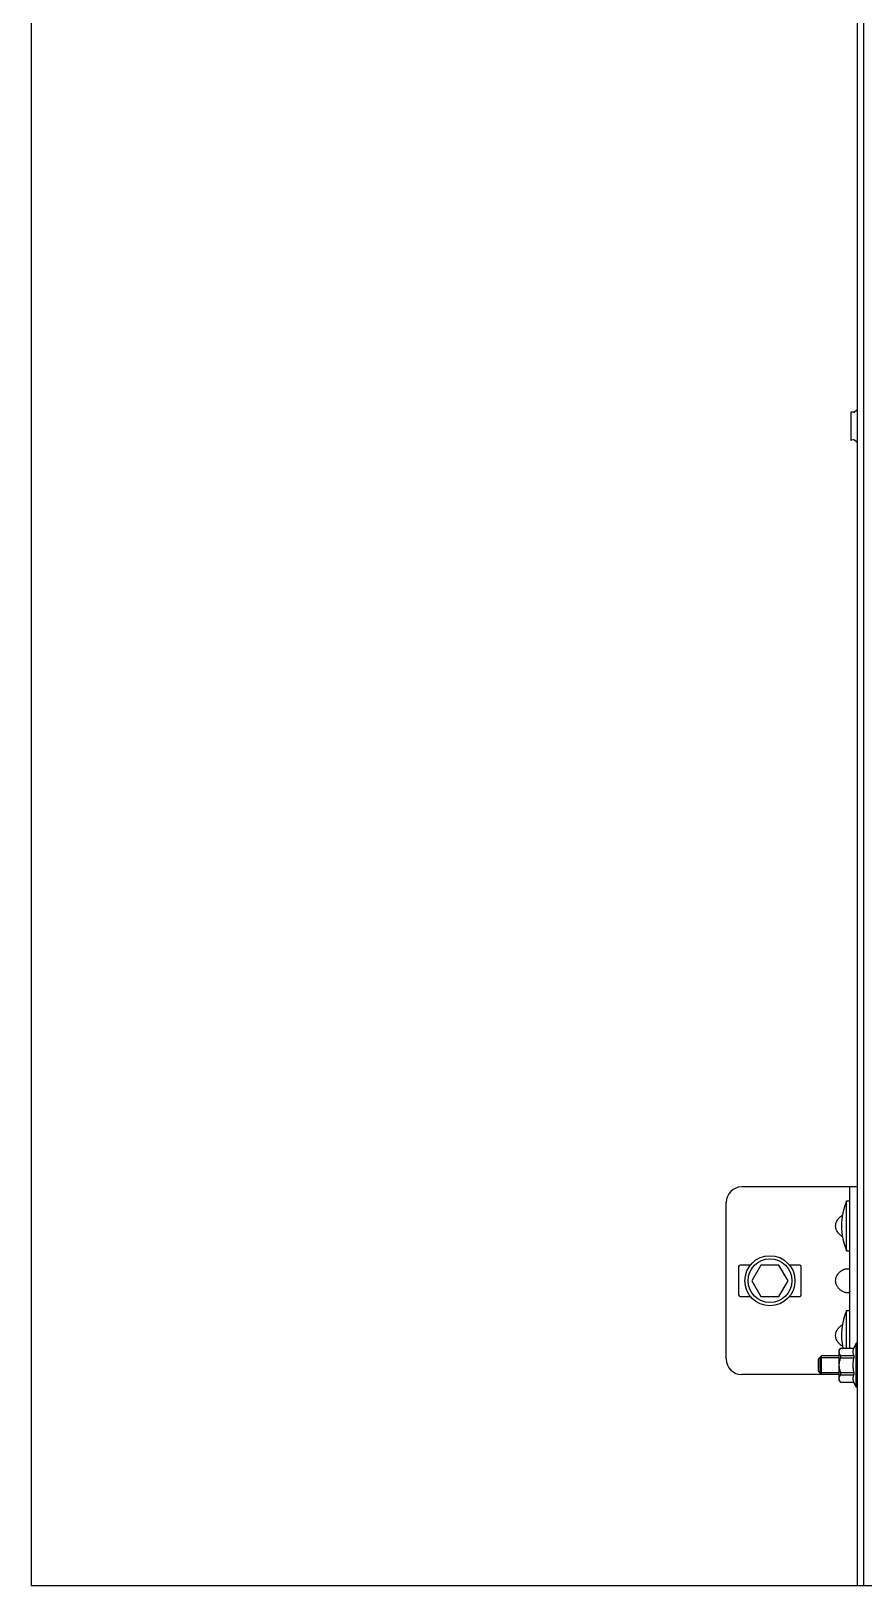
# Model space of a CAD drawing. Header units: millimetres. Extents: x 21899 to 38731, y -5425 to 3612.
# Drawn here: x 21917.1 to 22183.1, y -5410.5 to -4913.7 of the extents above; entities that cross this region are included whole.
import ezdxf

# ---------------------------------------------------------------- set-up
doc = ezdxf.new("R2010")
doc.units = ezdxf.units.MM

msp = doc.modelspace()

# ---------------------------------------------------------------- linework, layer by layer
at = {"color": 7, "linetype": 'Continuous'}
for p, q in [((22183.07, -5410.47), (22183.07, -2795.66)), ((22181.07, -5410.47), (22181.07, -3294.95)), ((21917.11, -4530.44), (21917.11, -5410.39)), ((22178.87, -5035.66), (22178.87, -5044.22)), ((22179.9, -5035.53), (22179.09, -5035.46)), ((22180.75, -5034.94), (22180.04, -5035.49)), ((22179.9, -5044.35), (22179.09, -5044.42)), ((22180.75, -5044.94), (22180.04, -5044.39)), ((22181.07, -5282.97), (22144.07, -5282.97)), ((22178.57, -5334.49), (22178.57, -5282.97)), ((22139.07, -5337.97), (22139.07, -5287.97)), ((22177.57, -5287.47), (22178.57, -5287.47)), ((22177.57, -5303.47), (22177.57, -5287.47)), ((22177.57, -5303.47), (22178.57, -5303.47)), ((22143.07, -5308.47), (22143.07, -5317.47)), ((22146.83, -5307.97), (22143.57, -5307.97)), ((22150.19, -5307.97), (22147.3, -5312.97)), ((22155.96, -5307.97), (22150.19, -5307.97)), ((22158.85, -5312.97), (22155.96, -5307.97)), ((22162.57, -5307.97), (22159.32, -5307.97)), ((22163.07, -5317.47), (22163.07, -5308.47)), ((22147.3, -5312.97), (22150.19, -5317.97)), ((22155.96, -5317.97), (22158.85, -5312.97)), ((22143.57, -5317.97), (22146.83, -5317.97)), ((22150.19, -5317.97), (22155.96, -5317.97)), ((22159.32, -5317.97), (22162.57, -5317.97)), ((22177.57, -5322.47), (22178.57, -5322.47)), ((22177.57, -5334.49), (22177.57, -5322.47)), ((22175.07, -5335.06), (22175.64, -5334.49)), ((22175.64, -5334.49), (22179.89, -5334.49)), ((22175.64, -5334.49), (22175.64, -5334.5)), ((22175.64, -5334.5), (22179.89, -5334.5)), ((22180.57, -5332.94), (22179.89, -5334.49)), ((22179.89, -5334.49), (22179.89, -5334.5)), ((22181.07, -5332.94), (22180.57, -5332.94)), ((22180.57, -5346.94), (22180.57, -5332.94)), ((22169.57, -5336.94), (22168.57, -5337.94)), ((22168.57, -5341.94), (22168.57, -5337.94)), ((22168.97, -5337.54), (22168.97, -5342.34)), ((22175.07, -5336.94), (22169.57, -5336.94)), ((22169.57, -5342.94), (22169.57, -5336.94)), ((22175.07, -5335.06), (22175.07, -5344.82)), ((22175.64, -5336.87), (22179.89, -5336.87)), ((22175.64, -5336.87), (22175.64, -5337.57)), ((22175.64, -5337.57), (22179.89, -5337.57)), ((22179.89, -5336.87), (22179.89, -5337.57)), ((22175.07, -5342.97), (22144.07, -5342.97)), ((22169.57, -5342.94), (22168.57, -5341.94)), ((22175.07, -5342.94), (22169.57, -5342.94)), ((22175.07, -5344.82), (22175.64, -5345.39)), ((22175.64, -5342.31), (22179.89, -5342.31)), ((22175.64, -5342.31), (22175.64, -5343.01)), ((22175.64, -5343.01), (22179.89, -5343.01)), ((22179.89, -5342.31), (22179.89, -5343.01)), ((22175.64, -5345.37), (22179.89, -5345.37)), ((22175.64, -5345.37), (22175.64, -5345.39)), ((22175.64, -5345.39), (22179.89, -5345.39)), ((22179.89, -5345.37), (22179.89, -5345.39)), ((22180.57, -5346.94), (22179.89, -5345.39)), ((22181.07, -5346.94), (22180.57, -5346.94)), ((21917.11, -5410.39), (25517.11, -5410.39))]:
    msp.add_line(p, q, dxfattribs=at)
at = {"color": 2, "linetype": 'Continuous'}
for p, q in [((22168.97, -5337.54), (22175.07, -5337.54)), ((22168.97, -5342.34), (22175.07, -5342.34))]:
    msp.add_line(p, q, dxfattribs=at)
at = {"color": 7, "linetype": 'Continuous'}
for radius in [8, 7]:
    msp.add_circle((22153.07, -5312.97), radius, dxfattribs=at)
for centre, radius, start, end in [((22179.07, -5035.66), 0.2, 84.8056, 180), ((22179.91, -5035.33), 0.2, 264.8056, 307.6942), ((22180.87, -5035.1), 0.2, 0, 127.6942), ((22179.07, -5044.22), 0.2, 180, 275.1944), ((22179.91, -5044.55), 0.2, 52.3058, 95.1944), ((22180.87, -5044.78), 0.2, 232.3058, 0), ((22144.07, -5287.97), 5, 90, 180), ((22196.19, -5295.47), 20.26, 156.7411, 203.2589), ((22143.57, -5308.47), 0.5, 90, 180), ((22162.57, -5308.47), 0.5, 0, 90), ((22143.57, -5317.47), 0.5, 180, 270), ((22162.57, -5317.47), 0.5, 270, 0), ((22196.19, -5330.47), 20.26, 156.7411, 191.4535), ((22144.07, -5337.97), 5, 180, 270)]:
    msp.add_arc(centre, radius, start, end, dxfattribs=at)
for points, start_tangent, end_tangent in [([(22176.07, -5298.77), (22175.23, -5298.09), (22174.63, -5297.37), (22174.25, -5296.61), (22174.06, -5295.85), (22174.06, -5295.08), (22174.25, -5294.32), (22174.63, -5293.57), (22175.23, -5292.84), (22176.07, -5292.17)], (-0.674512, 0.442515), (0.674512, 0.442515)), ([(22176.07, -5292.17), (22176.23, -5292.07)], (0.015475, 0.010152), (0.016055, 0.009245)), ([(22176.23, -5298.86), (22176.07, -5298.77)], (-0.016055, 0.009245), (-0.015475, 0.010152)), ([(22176.07, -5316.27), (22175.23, -5315.59), (22174.63, -5314.87), (22174.25, -5314.11), (22174.06, -5313.35), (22174.06, -5312.58), (22174.25, -5311.82), (22174.63, -5311.07), (22175.23, -5310.34), (22176.07, -5309.67)], (-0.674512, 0.442515), (0.674512, 0.442515)), ([(22176.07, -5309.67), (22176.54, -5309.42), (22177, -5309.25), (22177.45, -5309.15), (22177.84, -5309.12), (22178.16, -5309.15), (22178.39, -5309.25), (22178.53, -5309.42)], (0.222815, 0.146178), (0.108528, -0.245073)), ([(22178.53, -5316.52), (22178.39, -5316.69), (22178.16, -5316.79), (22177.84, -5316.82), (22177.45, -5316.79), (22177, -5316.69), (22176.54, -5316.52), (22176.07, -5316.27)], (-0.108524, -0.245076), (-0.222816, 0.146179)), ([(22178.57, -5316.27), (22178.53, -5316.52)], (0, -0.025732), (-0.010479, -0.023665)), ([(22176.07, -5333.77), (22175.23, -5333.09), (22174.63, -5332.37), (22174.25, -5331.61), (22174.06, -5330.85), (22174.06, -5330.08), (22174.25, -5329.32), (22174.63, -5328.57), (22175.23, -5327.84), (22176.07, -5327.17)], (-0.674512, 0.442515), (0.674512, 0.442515)), ([(22176.07, -5327.17), (22176.23, -5327.07)], (0.015475, 0.010152), (0.016055, 0.009245)), ([(22175.64, -5334.5), (22175.43, -5334.78), (22175.27, -5335.05), (22175.16, -5335.31), (22175.11, -5335.56), (22175.11, -5335.82), (22175.16, -5336.07), (22175.27, -5336.33), (22175.43, -5336.59), (22175.64, -5336.87)], (-0.174378, -0.200659), (0.174378, -0.200659)), ([(22176.23, -5333.86), (22176.07, -5333.77)], (-0.016055, 0.009245), (-0.015475, 0.010152)), ([(22179.89, -5336.87), (22179.79, -5336.57), (22179.71, -5336.28), (22179.67, -5335.98), (22179.65, -5335.69), (22179.67, -5335.39), (22179.71, -5335.1), (22179.79, -5334.8), (22179.89, -5334.5)], (-0.086712, 0.226837), (0.086712, 0.226837)), ([(22175.64, -5337.57), (22175.43, -5338.13), (22175.27, -5338.66), (22175.16, -5339.18), (22175.11, -5339.69), (22175.11, -5340.19), (22175.16, -5340.7), (22175.27, -5341.22), (22175.43, -5341.75), (22175.64, -5342.31)], (-0.194943, -0.448649), (0.194943, -0.448649)), ([(22179.89, -5342.31), (22179.79, -5341.71), (22179.71, -5341.12), (22179.67, -5340.53), (22179.65, -5339.94), (22179.67, -5339.35), (22179.71, -5338.76), (22179.79, -5338.17), (22179.89, -5337.57)], (-0.08949, 0.468208), (0.08949, 0.468208)), ([(22175.64, -5343.01), (22175.43, -5343.29), (22175.27, -5343.55), (22175.16, -5343.81), (22175.11, -5344.06), (22175.11, -5344.32), (22175.16, -5344.57), (22175.27, -5344.83), (22175.43, -5345.1), (22175.64, -5345.37)], (-0.174378, -0.200659), (0.174378, -0.200659)), ([(22179.89, -5345.37), (22179.79, -5345.07), (22179.71, -5344.78), (22179.67, -5344.49), (22179.65, -5344.19), (22179.67, -5343.9), (22179.71, -5343.6), (22179.79, -5343.31), (22179.89, -5343.01)], (-0.086712, 0.226837), (0.086712, 0.226837))]:
    msp.add_spline(points, degree=3, dxfattribs=dict(at, start_tangent=start_tangent, end_tangent=end_tangent))

doc.saveas('drawing.dxf')
